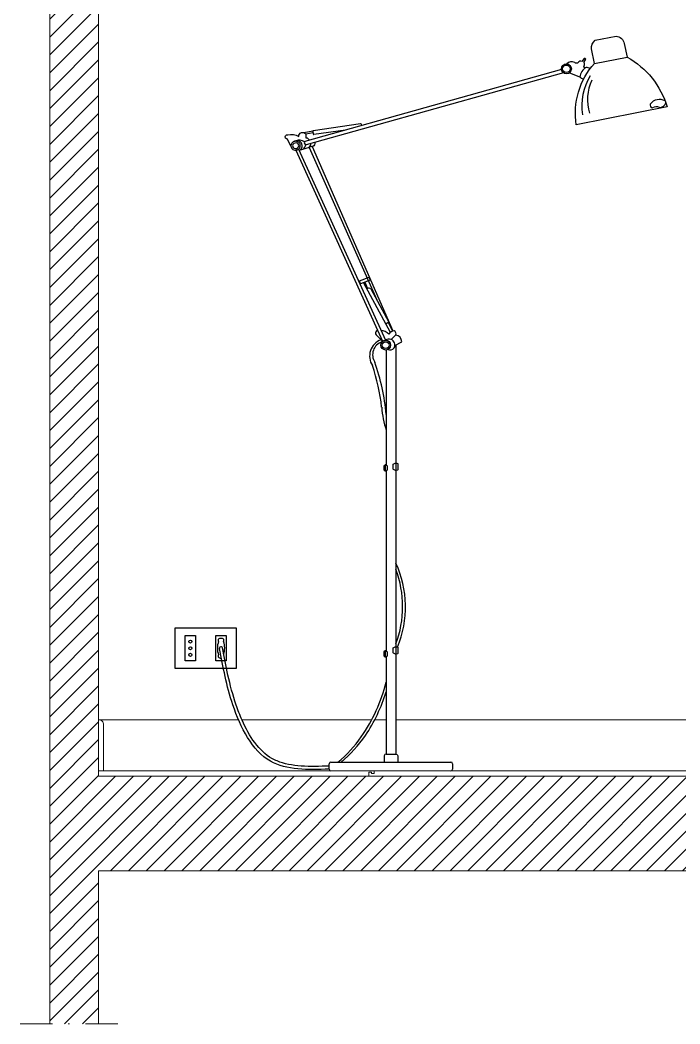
# Model space of a CAD drawing. Header units: centimetres. Extents: x 1723 to 3296, y 1174 to 2216.
# Drawn here: x 2380.5 to 2509.9, y 1174 to 1370.5 of the extents above; entities that cross this region are included whole.
import ezdxf

# ---------------------------------------------------------------- set-up
doc = ezdxf.new("R2010")
doc.units = ezdxf.units.CM
doc.linetypes.add('TRATTOPUNTO2', pattern=[12.7, 6.35, -3.175, 0, -3.175])
doc.layers.get('0').update_dxf_attribs({"lineweight": 18})
doc.layers.add('arredo', color=253, linetype='Continuous')
doc.layers.add('campitura', color=9, linetype='Continuous')
doc.layers.add('muro sezione', color=10, linetype='Continuous', lineweight=18)
doc.layers.add('Pavimento', color=60, linetype='Continuous', lineweight=18)

msp = doc.modelspace()

# ---------------------------------------------------------------- hatches: boundary and pattern name
at = {"layer": 'campitura'}
h = msp.add_hatch(dxfattribs=at)
h.set_pattern_fill('ANSI31', color=256, scale=0.78)
h.paths.add_polyline_path([(2829.63, 1487.67), (2799.63, 1487.67), (2386.37, 1487.67), (2386.37, 1203.99), (2386.37, 1173.99), (2395.93, 1173.99), (2395.93, 1203.99), (2799.63, 1203.99), (2829.63, 1203.99), (2829.63, 1222.5), (2799.63, 1222.5), (2799.63, 1474.51), (2829.63, 1474.51)])
h.paths.add_polyline_path([(2790.17, 1474.51), (2790.17, 1222.5), (2395.93, 1222.5), (2395.93, 1474.51)], flags=16)
h.paths.add_polyline_path([(2602.46, 1339.44, 0.247272), (2601.71, 1341.54, 0.348715)], flags=0)
h.paths.add_polyline_path([(2603.56, 1340.12, 0.354871), (2602.61, 1338.86, 0.38256)], flags=0)
h.paths.add_polyline_path([(2603.15, 1337.62, -0.197354), (2601.63, 1337.87, 0.122628), (2601.08, 1337.62, -0.07682), (2601.52, 1337.94, 0.360589), (2604.1, 1338.14, 0.336349), (2601.51, 1338.13, -0.177851), (2601.48, 1337.31, -0.135584), (2601.94, 1336.48, -0.046223), (2602.36, 1336.33, -0.380539)], flags=0)
h.paths.add_polyline_path([(2600.94, 1339.37, 0.07108), (2600.46, 1339.21, -0.218851), (2601.26, 1338.7, 0.270285)], flags=0)
h.paths.add_polyline_path([(2600.31, 1339.34, 0.38256), (2601.26, 1340.6, 0.354871)], flags=0)
h.paths.add_polyline_path([(2598.96, 1337.38, -0.119387), (2599.57, 1337.43, -0.094116), (2599.5, 1338.1, -0.111528)], flags=0)

# ---------------------------------------------------------------- linework, layer by layer
for p, q in [((2395.93, 1233.55), (2423.37, 1233.55)), ((2424.02, 1233.55), (2449.48, 1233.55)), ((2450.06, 1233.55), (2452.31, 1233.55)), ((2454.21, 1233.55), (2522.35, 1233.55))]:
    msp.add_line(p, q)
msp.add_lwpolyline([(2396.93, 1223.55), (2396.93, 1232.55, 0.414214), (2395.93, 1233.55), (2395.93, 1233.55)], format="xyb")
at = {"layer": 'arredo'}
for p, q in [((2493.14, 1362.06), (2499.53, 1363.3)), ((2486.68, 1360.84), (2436.35, 1346.77)), ((2487.07, 1360.21), (2436.62, 1346.14)), ((2437.91, 1348.77), (2436.19, 1348.49)), ((2437.96, 1348.49), (2436.55, 1348.19)), ((2437.91, 1348.75), (2438, 1348.23)), ((2447.3, 1350.25), (2438, 1348.88)), ((2444.33, 1349), (2438.12, 1348.14)), ((2447.42, 1350.17), (2447.49, 1349.88)), ((2434.62, 1345.07), (2451.61, 1307.67)), ((2435.13, 1345.28), (2452.14, 1307.87)), ((2437.19, 1345.61), (2450.44, 1315.74)), ((2437.77, 1345.76), (2453.63, 1309.66)), ((2447.86, 1319.11), (2453.11, 1309.43)), ((2448.09, 1319.2), (2448.67, 1318)), ((2449.29, 1317.91), (2452.79, 1311.4)), ((2452.72, 1311.34), (2453.53, 1309.64)), ((2454.14, 1308.84), (2453.25, 1308.02)), ((2452.31, 1305.91), (2452.31, 1283.35)), ((2454.21, 1306.93), (2454.21, 1283.86)), ((2452.31, 1282.33), (2452.31, 1246.96)), ((2454.21, 1282.34), (2454.21, 1247.77)), ((2452.31, 1226.82), (2454.21, 1226.82)), ((2441.15, 1223.87), (2441.15, 1224.92)), ((2441.47, 1225.25), (2464.98, 1225.25)), ((2465.3, 1224.92), (2465.3, 1223.87))]:
    msp.add_line(p, q, dxfattribs=at)
msp.add_lwpolyline([(2493.14, 1362.06), (2492.52, 1364.9, -0.275426), (2493.27, 1366.57), (2497.35, 1367.4, -0.337602), (2498.95, 1365.92), (2499.53, 1363.3, -0.193534), (2507.38, 1353.53), (2489.55, 1350, -0.226147)], format="xyb", close=True, dxfattribs=at)
for points in [[(2492.25, 1360.97, 0.229961), (2491.49, 1361.27, -0.990943), (2491.12, 1361.59, 0.365785), (2491.03, 1362.22), (2491.43, 1362.88), (2491.32, 1363.01), (2491.09, 1363.01), (2490.63, 1362.43, 0.471056), (2489.92, 1362.21, -0.404968), (2489.26, 1362.22, 0.314327), (2487.68, 1361.95)], [(2490.99, 1358.96, -0.211859), (2490.28, 1359.38), (2488.19, 1360.21)], [(2433.64, 1345.86), (2432.97, 1347.23, -1.189413), (2433.03, 1348.05, -0.199661), (2435.16, 1347.73, -0.77014), (2436.55, 1348.19), (2436.58, 1347.48, -0.519406), (2437.11, 1346.98)], [(2438.33, 1346.62, -0.265486), (2437.93, 1345.75, 0.159774), (2437.19, 1345.61), (2435.25, 1345.03, 0.708045), (2435.16, 1346.89, 0.246924), (2434.08, 1346.67)], [(2450.66, 1309.76, 0.012615), (2450.39, 1309.69, 0.471925), (2450.37, 1308.89), (2451.61, 1307.67)], [(2454, 1306.83), (2455.34, 1307.52, 0.413056), (2454.14, 1308.84, 0.506766), (2453.86, 1309.66, 0.348281), (2452.85, 1309.03, 0.187488), (2451.27, 1309.78, 0.185091)], [(2452.63, 1306.04, 0.316477), (2453.89, 1306.35, 0.425484), (2453.25, 1308.02, 0.227919), (2452.14, 1307.87)], [(2452.55, 1283.19), (2452.19, 1283.43, 0.326621), (2452.07, 1283.42), (2451.91, 1283.32, 0.211065), (2451.87, 1283.24), (2451.86, 1282.45, 0.295406), (2451.93, 1282.35), (2452.12, 1282.26, 0.266531), (2452.23, 1282.27), (2452.51, 1282.46, 0.245812), (2452.55, 1282.55), (2452.55, 1283.19)], [(2453.66, 1283.61), (2454.16, 1283.85, -0.326621), (2454.29, 1283.84), (2454.54, 1283.74, -0.211065), (2454.57, 1283.66), (2454.58, 1282.54, -0.295406), (2454.52, 1282.44), (2454.24, 1282.35, -0.266531), (2454.13, 1282.36), (2453.71, 1282.55, -0.245812), (2453.66, 1282.64), (2453.66, 1283.61)], [(2419.43, 1248.85), (2419.43, 1249.15, -0.414214), (2419.83, 1249.55), (2420.03, 1249.55, -0.414214), (2420.43, 1249.15), (2420.43, 1248.85)], [(2420.01, 1245.55), (2419.83, 1245.55, -0.414214), (2419.43, 1245.95), (2419.43, 1246.25)], [(2452.55, 1246.79), (2452.19, 1247.04, 0.326621), (2452.07, 1247.03), (2451.91, 1246.93, 0.211065), (2451.87, 1246.85), (2451.86, 1246.06, 0.295406), (2451.93, 1245.96), (2452.12, 1245.87, 0.266531), (2452.23, 1245.88), (2452.51, 1246.07, 0.245812), (2452.55, 1246.16), (2452.55, 1246.79)], [(2453.66, 1247.64), (2454.16, 1247.88, -0.326621), (2454.29, 1247.87), (2454.54, 1247.78, -0.211065), (2454.57, 1247.7), (2454.58, 1246.57, -0.295406), (2454.52, 1246.47), (2454.24, 1246.38, -0.266531), (2454.13, 1246.39), (2453.71, 1246.58, -0.245812), (2453.66, 1246.67), (2453.66, 1247.64)], [(2454.21, 1246.37), (2454.21, 1226.82, -0.37802), (2454.6, 1226.5), (2454.6, 1225.25)], [(2452.31, 1245.94), (2452.31, 1226.82, 0.37802), (2451.93, 1226.5), (2451.93, 1225.25)]]:
    msp.add_lwpolyline(points, format="xyb", dxfattribs=at)
for points in [[(2447.05, 1319.46), (2448.95, 1320.2), (2449.18, 1319.62), (2447.29, 1318.89), (2447.05, 1319.46)], [(2410.93, 1251.55), (2422.93, 1251.55), (2422.93, 1243.55), (2410.93, 1243.55), (2410.93, 1251.55)], [(2412.93, 1245.05), (2412.93, 1250.05), (2414.93, 1250.05), (2414.93, 1245.05), (2412.93, 1245.05)], [(2418.93, 1245.05), (2418.93, 1250.05), (2420.93, 1250.05), (2420.93, 1245.05), (2418.93, 1245.05)]]:
    msp.add_lwpolyline(points, dxfattribs=at)
for centre, radius in [((2487.63, 1360.99), 0.959), ((2487.63, 1360.99), 0.744), ((2452.2, 1306.9), 0.97), ((2452.2, 1306.9), 0.665), ((2413.93, 1248.85), 0.3), ((2413.93, 1247.55), 0.3), ((2413.93, 1246.25), 0.3)]:
    msp.add_circle(centre, radius, dxfattribs=at)
for centre, radius, start, end in [((2492.79, 1359.1), 2.53, 121.0734, 173.6187), ((2501.5, 1353.8), 10.88, 147.6641, 189.4601), ((2500.77, 1354.95), 9.01, 154.9439, 196.9886), ((2505.86, 1352.71), 2.28, 60.9448, 142.564), ((2505.82, 1354.76), 1.35, 271.4698, 341.7592), ((2504.57, 1353.89), 0.554, 157.9322, 261.9492), ((2505.24, 1352.07), 1.48, 65.4218, 120.7948), ((2438.02, 1348.77), 0.108, 98.3722, 190.0784), ((2447.32, 1350.14), 0.108, 15.9809, 98.3722), ((2435.23, 1344.98), 2.04, 58.2577, 108.2711), ((2436.61, 1346.5), 0.366, 133.8308, 268.4501), ((2434.81, 1347.36), 2.96, 323.6808, 341.3847), ((2438.11, 1348.25), 0.108, 190.0784, 277.9543), ((2434.99, 1346.53), 1.64, 309.6201, 346.1154), ((2448.87, 1317.19), 0.837, 59.4227, 103.7718), ((2452.17, 1312.05), 0.896, 270.2408, 313.2), ((2452.42, 1304.74), 3.37, 109.3983, 213.1534), ((2452.3, 1305.01), 2.66, 108.6597, 213.4345), ((2408.14, 1288.99), 44.39, 5.6186, 19.1326), ((2413.64, 1290.61), 38, 6.2508, 18.8759), ((2472.02, 1296.42), 20.67, 184.6361, 197.5789), ((2438.96, 1282.58), 13.21, 358.5861, 3.7647), ((2475.92, 1282.75), 21.73, 177.0667, 181.0986), ((2435.28, 1255.62), 20.8, 337.8338, 24.4175), ((2434.75, 1255.7), 20.78, 339.4846, 20.5154), ((2423.27, 1247.55), 4.05, 161.2689, 198.7311), ((2416.6, 1247.55), 4.05, 342.8363, 18.7311), ((2419.93, 1247.55), 0.3, 9.859, 193.9131), ((2438.96, 1246.19), 13.21, 358.5861, 3.7647), ((2475.92, 1246.79), 21.73, 177.0667, 181.0986), ((2421.48, 1248.56), 31.76, 324.736, 346.0912), ((2420.47, 1248.94), 33.35, 326.3416, 342.6957), ((2422.62, 1248.96), 31.6, 311.3647, 324.1482), ((2427.93, 1243.59), 23.63, 309.0741, 325.5372), ((2441.47, 1224.92), 0.325, 90, 180), ((2464.98, 1224.92), 0.325, 0, 90), ((2441.47, 1223.87), 0.325, 180, 270), ((2464.98, 1223.87), 0.325, 270, 360)]:
    msp.add_arc(centre, radius, start, end, dxfattribs=at)
at = {"layer": 'arredo', "extrusion": (0, 0, -1)}
msp.add_ellipse((2434.56, 1345.94), major_axis=(0.575, 0.186), ratio=0.900692, dxfattribs=at)
at = {"layer": 'arredo'}
for points, knots in [([(2435.44, 1346.22), (2435.46, 1346.16), (2435.47, 1346.09), (2435.48, 1345.93), (2435.47, 1345.82), (2435.41, 1345.62), (2435.36, 1345.53), (2435.24, 1345.36), (2435.16, 1345.29), (2434.99, 1345.18), (2434.9, 1345.13), (2434.67, 1345.06), (2434.53, 1345.05), (2434.26, 1345.09), (2434.13, 1345.13), (2433.93, 1345.26), (2433.86, 1345.33), (2433.73, 1345.5), (2433.69, 1345.59), (2433.64, 1345.79), (2433.63, 1345.9), (2433.65, 1346.1), (2433.68, 1346.2), (2433.78, 1346.38), (2433.84, 1346.47), (2433.99, 1346.61), (2434.07, 1346.67), (2434.29, 1346.77), (2434.44, 1346.81), (2434.72, 1346.81), (2434.86, 1346.78), (2435.09, 1346.68), (2435.18, 1346.61), (2435.32, 1346.46), (2435.38, 1346.37), (2435.43, 1346.26), (2435.43, 1346.24), (2435.44, 1346.22)], [0, 0, 0, 0, 0.217734, 0.217734, 0.564092, 0.564092, 0.910451, 0.910451, 1.25681, 1.25681, 1.603169, 1.603169, 2.053236, 2.053236, 2.503303, 2.503303, 2.84671, 2.84671, 3.190117, 3.190117, 3.533524, 3.533524, 3.876931, 3.876931, 4.220338, 4.220338, 4.563745, 4.563745, 5.039951, 5.039951, 5.516157, 5.516157, 5.869837, 5.869837, 6.223518, 6.223518, 6.283185, 6.283185, 6.283185, 6.283185]), ([(2441.13, 1224.47), (2440.66, 1224.46), (2440.19, 1224.45), (2438.8, 1224.41), (2437.88, 1224.4), (2435.19, 1224.46), (2433.49, 1224.63), (2431.24, 1225.31), (2430.55, 1225.59), (2428.64, 1226.69), (2427.53, 1227.76), (2425.58, 1230.36), (2424.75, 1231.88), (2423.63, 1234.45), (2423.25, 1235.44), (2422.24, 1238.4), (2421.73, 1240.34), (2420.89, 1244.07), (2420.56, 1245.86), (2420.23, 1247.6)], [0, 0, 0, 0, 1.302833, 1.302833, 3.908499, 3.908499, 9.119832, 9.119832, 11.644983, 11.644983, 16.645002, 16.645002, 21.645022, 21.645022, 24.656629, 24.656629, 30.679842, 30.679842, 36.283589, 36.283589, 36.283589, 36.283589])]:
    msp.add_open_spline(points, degree=3, knots=knots, dxfattribs=at)
msp.add_spline([(2441.15, 1223.87), (2429.62, 1225.43), (2422.27, 1236.44), (2419.64, 1247.51)], degree=3, dxfattribs=at)
at = {"layer": 'muro sezione'}
for p, q in [((2386.37, 1203.99), (2386.37, 1487.67)), ((2386.37, 1203.99), (2386.37, 1173.99)), ((2395.93, 1203.99), (2395.93, 1173.99))]:
    msp.add_line(p, q, dxfattribs=at)
at = {"layer": 'muro sezione', "linetype": 'TRATTOPUNTO2'}
msp.add_line((2380.55, 1173.99), (2401.76, 1173.99), dxfattribs=at)
at = {"layer": 'muro sezione'}
for points in [[(2395.93, 1222.5), (2395.93, 1474.51), (2790.17, 1474.51), (2790.17, 1222.5), (2395.93, 1222.5)], [(2799.63, 1203.99), (2395.93, 1203.99)]]:
    msp.add_lwpolyline(points, dxfattribs=at)
at = {"layer": 'Pavimento'}
for p, q in [((2449.93, 1223.55), (2395.93, 1223.55)), ((2448.93, 1222.5), (2448.93, 1223.27)), ((2448.93, 1223.27), (2449.43, 1223.27)), ((2449.43, 1223.27), (2449.43, 1223.02)), ((2449.43, 1223.02), (2449.93, 1223.02)), ((2449.93, 1223.02), (2449.93, 1223.55)), ((2395.93, 1222.5), (2448.93, 1222.5))]:
    msp.add_line(p, q, dxfattribs=at)
msp.add_lwpolyline([(2556.93, 1223.27), (2557.43, 1223.27), (2557.43, 1223.02), (2557.93, 1223.02), (2557.93, 1223.55), (2449.93, 1223.55), (2449.93, 1223.02), (2449.43, 1223.02), (2449.43, 1223.27), (2448.93, 1223.27), (2448.93, 1222.5), (2556.93, 1222.5)], close=True, dxfattribs=at)

doc.saveas('drawing.dxf')
